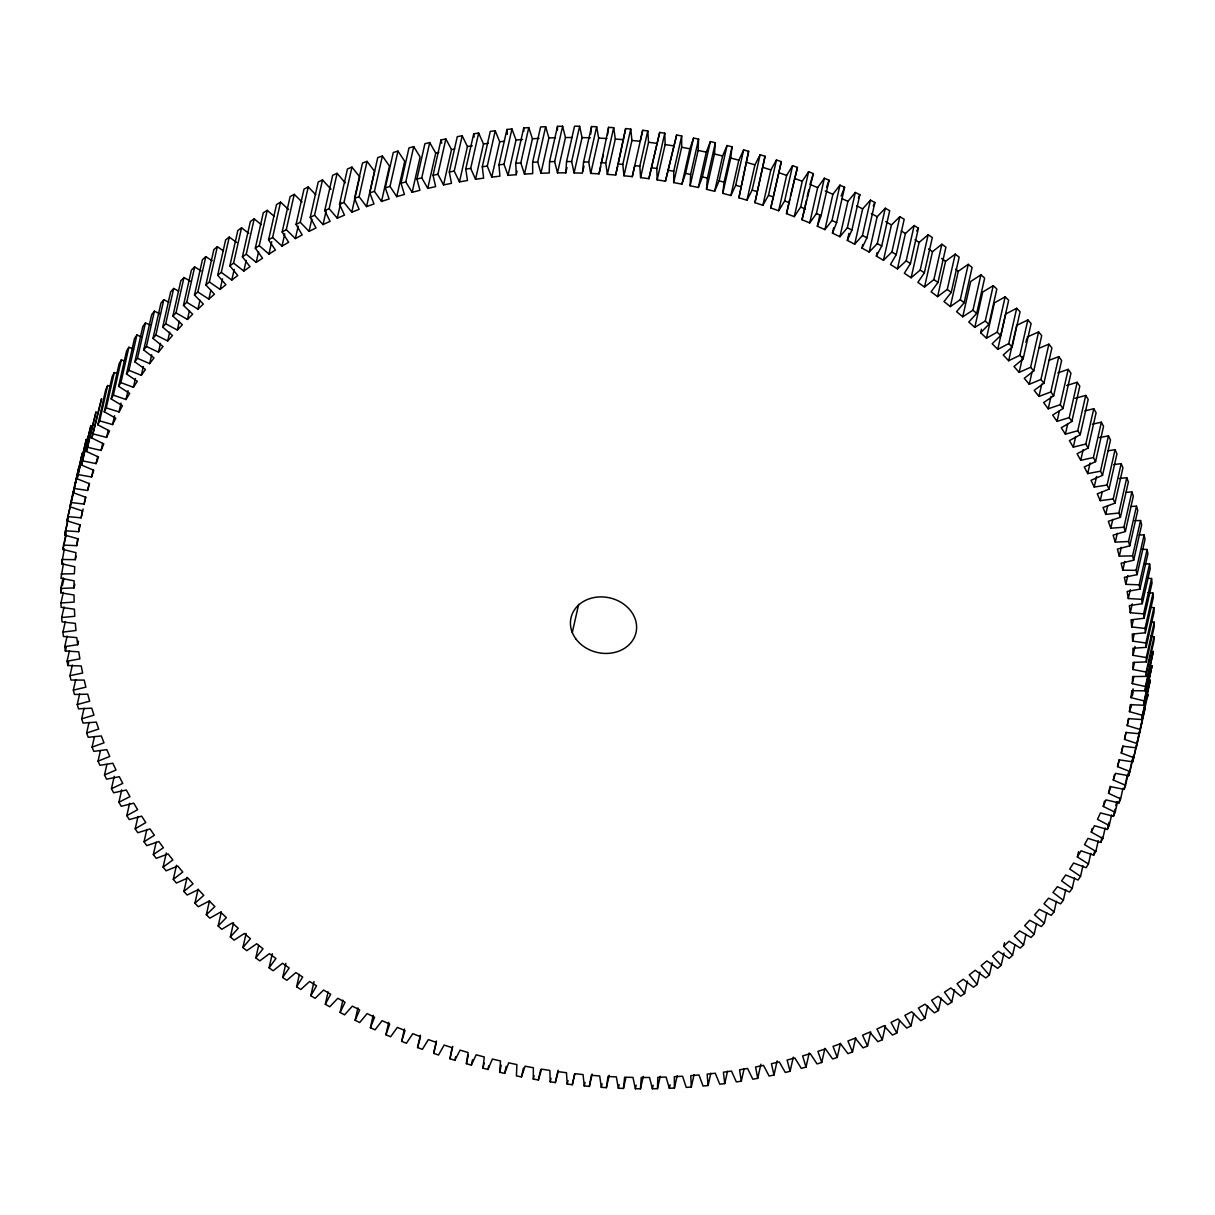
<?xml version="1.0" encoding="UTF-8"?>
<svg xmlns="http://www.w3.org/2000/svg" width="1215" height="1215" viewBox="0 0 1215 1215"><rect width="100%" height="100%" fill="white"/><g stroke="black" fill="none" stroke-linecap="round" stroke-linejoin="round"><path stroke-width="1.5" d="M574.71 1074.121L572.326 1084.706L567.223 1084.114L566.448 1072.724L558.156 1071.645L555.316 1082.565L550.228 1081.821L549.863 1070.445L541.601 1069.139L538.367 1079.953L533.294 1079.087L533.355 1067.727L525.108 1066.208L521.463 1076.9L516.421 1075.898L516.891 1064.583L508.705 1062.836L504.65 1073.407L499.638 1072.268L500.534 1060.984L492.379 1059.04L487.944 1069.458L482.947 1068.182L484.269 1056.974L476.174 1054.802L471.344 1065.084L466.378 1063.672L468.124 1052.524L460.09 1050.14L454.866 1060.27L449.96 1058.736L452.102 1047.664L444.158 1045.067L438.539 1055.015L433.679 1053.359L436.474 1040.997M1038.901 348.28L1048.894 344.179L1040.921 379.505L1029.272 384.289L1024.275 378.305L1033.752 370.924L1041.711 335.598L1038.582 331.953L1030.609 367.279L1019.172 372.382L1013.978 366.52L1023.151 358.865L1031.11 323.539L1027.844 319.97L1019.886 355.312L1008.663 360.734L1003.256 354.993L1012.125 347.08L1020.084 311.754L1016.697 308.276L1008.739 343.602L997.758 349.328L992.154 343.739L1000.704 335.568L1008.663 300.242L1005.154 296.84L997.196 332.166L986.458 338.21L980.657 332.743L988.889 324.329L996.847 289.003L993.232 285.692L985.274 321.018L974.779 327.367L968.795 322.051L976.693 313.409L984.651 278.068L980.915 274.848L972.957 310.19L962.736 316.811L956.585 311.663L964.133 302.778L972.091 267.452L968.249 264.323L960.29 299.649L950.343 306.575L944.009 301.578L951.208 292.466L959.167 257.14L955.218 254.117L947.26 289.443L937.6 296.642L931.1 291.797L937.95 282.488L945.908 247.161L941.853 244.23L933.895 279.572L924.524 287.044L917.872 282.366L924.357 272.859L932.315 237.533L928.169 234.708L920.211 270.034L911.144 277.764L904.325 273.269L910.445 263.564L918.403 228.238L914.166 225.519L906.208 260.845L897.445 268.849L890.489 264.505L896.23 254.618L904.188 219.292L899.859 216.68L891.901 252.021L883.472 260.268L876.364 256.107L881.725 246.053L889.684 210.727L885.279 208.221L877.321 243.562L869.211 252.052L861.982 248.088L866.948 237.851L874.906 202.525L870.426 200.141L862.468 235.467L854.692 244.2L847.341 240.418L851.912 230.045L859.871 194.719L855.314 192.456L847.356 227.782L839.929 236.728L832.457 233.143L836.634 222.618L844.592 187.292L839.96 185.151L832.002 220.477L824.924 229.635L817.346 226.248L821.112 215.602L829.086 180.26L824.377 178.24L816.419 213.567L809.706 222.937L802.022 219.748L813.351 173.639L808.598 171.74L800.639 207.066L794.276 216.65L786.5 213.643L797.435 167.427L792.62 165.65L784.647 200.976L778.663 210.742L770.796 207.947L781.321 161.641L776.461 159.985L768.488 195.311L762.883 205.259L754.94 202.662L765.04 156.264L760.134 154.73L752.161 190.072L746.952 200.186L738.917 197.802L748.622 151.328L743.656 149.916L735.698 185.257L730.868 195.524L722.773 193.352L730.731 158.026L732.053 146.818L727.056 145.542L719.098 180.868L714.648 191.287L706.507 189.343L714.466 154.016L715.362 142.732L710.35 141.593L702.376 176.934L698.336 187.49L690.135 185.758L698.109 150.417L698.579 139.102L693.537 138.1L685.564 173.426L681.919 184.118L673.687 182.599L673.748 171.239L681.706 135.913L676.634 135.047L665.44 181.187L657.163 179.881L656.814 168.505L664.772 133.179L659.684 132.435L648.886 178.681L640.594 177.603L639.819 166.212L647.777 130.886L642.674 130.294L632.286 176.631L623.978 175.765L622.794 164.374L630.752 129.048L625.634 128.593L615.671 175.021L607.348 174.368L605.738 162.992L613.697 127.666L608.594 127.347L599.041 173.836L590.718 173.426L588.698 162.066L596.656 126.74L591.538 126.557L583.58 161.884L582.41 173.122L574.087 172.925L571.658 161.595L579.616 126.269L574.513 126.223L566.555 161.549L565.795 172.834L557.503 172.864L554.648 161.595L562.621 126.254L557.518 126.345L549.56 161.671L549.226 173.001L540.948 173.259L537.698 162.035L545.656 126.709L540.584 126.937L532.626 162.263L532.702 173.624L524.47 174.094L520.81 162.931L528.768 127.605L523.711 127.97L515.752 163.296L516.254 174.687L508.052 175.37L503.997 164.298L511.955 128.972L506.928 129.473L498.97 164.8L499.897 176.19L491.741 177.101L487.291 166.106L495.249 130.78L490.253 131.417L482.294 166.744L483.631 178.134L475.536 179.273L470.691 168.384L478.649 133.058L473.698 133.817L465.74 169.143L467.486 180.519L459.467 181.886L454.228 171.102L462.186 135.776L457.28 136.672L449.307 171.998L451.479 183.344L443.536 184.923L437.901 174.261L445.875 138.935L440.999 139.968L433.041 175.294L435.623 186.609L427.756 188.401L421.757 177.876L429.715 142.55L424.901 143.719L416.942 179.045L419.934 190.299L412.143 192.319L405.78 181.931L413.738 146.605L408.984 147.896L401.026 183.222L404.413 194.43L396.728 196.648L390 186.411L397.958 151.085L393.265 152.513L385.307 187.854L389.104 198.987L381.525 201.417L374.433 191.332L382.391 156.006L377.759 157.57L369.8 192.896L373.992 203.953L366.535 206.596L359.093 196.693L367.052 161.367L362.495 163.053L354.537 198.379L359.124 209.345L351.773 212.185L343.982 202.465L351.94 167.138L347.46 168.946L339.501 204.272L344.483 215.131L337.269 218.184L329.144 208.661L337.102 173.335L332.697 175.264L324.739 210.59L330.1 221.343L323.023 224.593L314.564 215.252L322.522 179.926L330.981 189.251M673.687 182.599L681.645 147.273L681.706 135.913M433.679 1053.359L436.246 1042.379L428.363 1039.584L422.38 1049.35L417.565 1047.573L420.542 1036.684L412.766 1033.692L406.402 1043.26L401.649 1041.361L405.02 1030.578L397.335 1027.389L390.623 1036.76L385.914 1034.74L389.696 1024.078L382.118 1020.691L375.04 1029.849L370.408 1027.708L374.584 1017.183L367.112 1013.599L359.686 1022.544L355.129 1020.281L359.701 1009.908L352.35 1006.126L344.574 1014.859L340.094 1012.475L345.06 1002.253L337.831 998.274L329.721 1006.779L325.316 1004.273L330.662 994.219L323.57 990.058L315.141 998.32L310.812 995.708L316.553 985.821L309.597 981.477L300.834 989.481L296.597 986.762L302.702 977.057L295.898 972.562L286.831 980.292L282.685 977.468L289.17 967.96L282.518 963.282L273.147 970.77L269.092 967.839L275.942 958.529L269.441 953.684L259.782 960.883L255.833 957.86L263.032 948.763L256.699 943.751L246.751 950.677L242.909 947.548L250.457 938.663L244.306 933.515L234.085 940.152L230.349 936.932L238.231 928.275L232.262 922.96L221.768 929.308L218.153 925.997L226.37 917.583L220.583 912.116L209.846 918.16L206.337 914.758L214.888 906.587L209.284 900.998L198.303 906.724L194.916 903.246L203.771 895.333L198.364 889.593L187.156 895.03L183.89 891.461L193.064 883.806L187.854 877.944L176.418 883.047L173.289 879.402L182.751 872.021L177.755 866.037L166.106 870.821L163.099 867.1L172.864 859.992L168.08 853.887L156.234 858.352L153.363 854.555L163.402 847.736L158.831 841.524L146.802 845.64L144.053 841.798L154.366 835.252L150.022 828.934L137.811 832.731L135.199 828.812L145.785 822.57L141.654 816.146L129.276 819.593L126.816 815.63L137.644 809.691L133.741 803.176L121.227 806.289L118.903 802.249L129.959 796.63L126.299 790.023L113.648 792.788L111.461 788.702L122.761 783.386L119.328 776.719L106.54 779.134L104.505 775.003L116.017 770.006L112.828 763.248L99.934 765.313L98.05 761.152L109.76 756.474L106.814 749.655L93.828 751.371L92.082 747.149L103.989 742.805L101.301 735.941L88.209 737.292L86.63 733.04L98.719 729.03L96.274 722.105L83.106 723.107L81.678 718.824L93.95 715.149L91.748 708.178L78.519 708.816L77.244 704.518L89.667 701.192L87.723 694.175L74.449 694.464L73.34 690.135L85.901 687.143L84.215 680.096L70.91 680.02L69.954 675.677L82.65 673.034L81.208 665.972L67.888 665.531L67.083 661.188L79.901 658.879L78.732 651.802L65.397 651.012L64.744 646.638L77.684 644.694L76.758 637.602L63.438 636.463L62.952 632.089L75.983 630.494L75.315 623.386L62.011 621.898L61.676 617.524L74.798 616.294L74.388 609.186L61.115 607.333L60.947 602.959L74.13 602.093L73.993 595.001L60.75 592.783L60.75 588.424L73.993 587.908L74.115 580.831L60.932 578.279L63.469 563.335M1137.21 743.626L1124.513 739.373L1125.925 732.478L1139.26 733.739L1140.05 729.486L1127.231 725.568L1128.401 718.627L1141.736 719.538L1142.373 715.255L1129.434 711.656L1130.345 704.67L1143.664 705.232L1144.15 700.918L1131.119 697.668L1131.773 690.652L1145.077 690.849L1145.396 686.521L1132.289 683.62L1132.669 676.558L1145.958 676.391L1146.11 672.047L1132.927 669.495L1133.048 662.418L1146.292 661.902L1154.25 626.576L1154.25 622.217L1150.939 621.655M557.412 130.127L557.518 126.345M572.326 1084.706L574.741 1073.696L583.063 1074.561L584.248 1085.952L589.366 1086.407L591.371 1075.321L599.694 1075.958L601.303 1087.334L606.406 1087.653L608.001 1076.49L616.324 1076.9L618.344 1088.26L623.462 1088.443L624.631 1077.204L632.939 1077.401L635.384 1088.731L640.487 1088.777L641.247 1077.492L649.539 1077.462L652.379 1088.746L657.482 1088.655L657.816 1077.325L666.078 1077.067L669.344 1088.291L674.416 1088.063L677.195 1075.7M1150.772 636.083L1154.068 636.721L1153.916 641.064L1145.958 676.391M690.135 185.758L690.621 174.428L698.579 139.102M61.084 573.936L74.373 573.769L74.753 566.722L61.646 563.806L64.349 548.876M706.507 189.343L707.403 178.058L715.362 142.732M61.965 559.477L75.269 559.675L75.922 552.658L62.891 549.408L66.157 532.732M590.763 134.045L591.538 126.557M722.773 193.352L724.094 182.144L732.053 146.818M63.362 545.095L76.697 545.656L77.608 538.67L64.668 535.071L68.496 516.664M607.53 134.789L608.594 127.347M738.917 197.802L748.622 151.328M65.306 530.788L78.641 531.699L79.81 524.759L66.977 520.84L82.271 453.165L66.977 520.84M618.45 162.643L625.634 128.593M74.95 485.514L75.74 481.262M1147.218 698.412L1148.023 694.16L1132.729 761.835L1119.455 759.861L1117.527 766.619L1129.95 771.54L1128.689 775.686L1115.461 773.363L1113.274 780.045L1125.546 785.285L1124.118 789.385L1110.95 786.712L1108.52 793.319L1120.61 798.878L1119.03 802.918L1105.954 799.895L1103.266 806.426L1115.173 812.288L1113.441 816.283L1100.441 812.911L1097.51 819.35L1109.234 825.517L1107.351 829.45L1094.457 825.744L1091.283 832.093L1102.795 838.563L1100.76 842.42L1087.972 838.38L1084.555 844.622L1095.854 851.381L1093.682 855.178L1081.016 850.804L1077.371 856.94L1088.443 863.986L1086.119 867.723L1073.589 863.014L1069.701 869.029L1080.545 876.349L1078.085 880.009L1065.707 874.982L1061.591 880.875L1072.177 888.469L1069.58 892.053L1057.354 886.707L1053.01 892.463L1063.338 900.315L1060.604 903.823L1048.56 898.158L1044.004 903.793L1054.058 911.903L1051.188 915.32L1039.326 909.367L1034.557 914.849L1044.323 923.203L1041.316 926.544L1029.667 920.271L1024.67 925.617L1034.162 934.214L1031.034 937.464L1019.582 930.887L1014.388 936.097L1023.577 944.921L1020.311 948.065L1009.088 941.215L1003.696 946.257L1012.566 955.309L1009.194 958.362L998.198 951.224L992.594 956.114L1001.16 965.363L997.667 968.325L986.914 960.913L981.128 965.636L989.359 975.098L985.745 977.938L975.25 970.269L969.281 974.81L977.179 984.469L973.443 987.218L963.222 979.275L957.071 983.649L964.634 993.505L960.792 996.133L950.829 987.947L944.511 992.139L951.725 1002.162L947.776 1004.683L938.101 996.254L931.616 1000.264L938.466 1010.455L934.426 1012.87L925.04 1004.198L918.403 1008.025L924.888 1018.367L920.757 1020.661L911.675 1011.761L904.871 1015.406L910.992 1025.885L906.77 1028.057L897.991 1018.945L891.035 1022.392L896.792 1033.008L892.478 1035.074L884.019 1025.749L876.926 1028.999L882.303 1039.736L877.898 1041.665L869.773 1032.143L862.559 1035.195L867.54 1046.054L863.06 1047.862L855.269 1038.142L847.918 1040.997L852.505 1051.947L847.949 1053.633L840.507 1043.731L833.034 1046.373L837.241 1057.43L832.609 1058.994L825.517 1048.909L817.938 1051.355L821.735 1062.487L817.042 1063.915L810.299 1053.678L802.629 1055.896L806.016 1067.104L801.262 1068.395L794.883 1058.007L787.107 1060.027L790.099 1071.281L785.285 1072.45L779.286 1061.925L771.419 1063.717L774.001 1075.032L769.125 1076.065L763.506 1065.403L755.563 1066.983L757.72 1078.328L752.814 1079.224L747.574 1068.456L739.555 1069.807L741.302 1081.183L736.351 1081.942L731.491 1071.053L723.411 1072.192L724.748 1083.583L719.751 1084.22L715.286 1073.225L707.145 1074.151L708.072 1085.527L703.045 1086.028L698.974 1074.956L690.788 1075.655L691.289 1087.03L686.232 1087.395L682.572 1076.232L674.34 1076.703L674.416 1088.063M754.94 202.662L765.04 156.264M67.782 516.588L81.101 517.848L82.529 510.953L69.832 506.701L78.747 467.152M632.286 176.631L634.716 165.62L639.819 166.212M642.674 130.294L640.259 141.305L631.937 140.439L630.752 129.048M77.092 478.786L86.311 439.314L77.092 478.786L89.515 483.707L87.571 490.465L74.312 488.491L73.189 492.683L85.764 497.269L84.078 504.104L70.774 502.478M64.668 535.071L67.463 522.708M81.496 465.041L90.882 425.615L81.496 465.041L93.768 470.281L91.581 476.979L78.352 474.64M62.891 549.408L66.081 535.268M86.417 451.448L95.97 412.082L86.417 451.448L98.521 457.007L96.076 463.614L82.924 460.941M61.646 563.806L62.436 560.282M91.854 438.038L101.559 398.717L91.854 438.038L103.776 443.9L101.088 450.431L87.996 447.409M60.75 588.424L63.134 577.824M93.585 434.044L106.586 437.415L109.532 430.976L97.808 424.81L105.766 389.483L107.649 385.55L110.869 386.476M60.75 592.783L61.555 589.26M62.345 585.721L63.939 578.659M97.808 424.81L99.691 420.876L107.649 385.55M60.947 602.959L63.332 592.373M99.691 420.876L112.585 424.582L115.759 418.233L104.247 411.764L112.205 376.437L114.24 372.58L117.43 373.582M84.078 504.104L85.673 497.026M81.101 517.848L83.091 509.009M87.571 490.465L89.166 483.403M104.247 411.764L106.267 407.906L114.24 372.58M78.641 531.699L80.236 524.637M91.581 476.979L93.175 469.901M76.697 545.656L78.292 538.579M96.076 463.614L97.671 456.551M61.676 617.524L64.076 606.923M106.267 407.906L119.055 411.946L122.472 405.704L111.173 398.945L119.146 363.619L121.318 359.822L124.477 360.916M75.269 559.675L76.074 556.151M111.173 398.945L113.36 395.148L121.318 359.822M101.088 450.431L102.683 443.369M106.586 437.415L108.181 430.338M62.952 632.089L65.337 621.488M113.36 395.148L126.011 399.522L129.671 393.387L118.599 386.34L126.557 351.014L128.881 347.277L133.574 349.054M73.993 587.908L74.783 584.369M118.599 386.34L120.923 382.619L128.881 347.277M112.585 424.582L114.575 415.743M64.744 646.638L67.144 636.053M120.923 382.619L133.437 387.312L137.325 381.297L126.497 373.977L134.455 338.651L136.915 334.991L141.563 336.874M119.055 411.946L121.044 403.107M65.397 651.012L66.187 647.474M126.497 373.977L128.957 370.317L136.915 334.991M67.083 661.188L69.468 650.587M126.011 399.522L128 390.683M128.957 370.317L141.335 375.344L145.451 369.451L134.865 361.873L142.823 326.531L145.42 322.947L150.007 324.952M67.888 665.531L68.678 662.008M134.865 361.873L137.462 358.288L145.42 322.947M133.437 387.312L135.427 378.488M69.954 675.677L72.338 665.091M137.462 358.288L149.673 363.619L154.016 357.863L143.704 350.011L151.662 314.685L154.396 311.177L160.41 314.002M77.684 644.694L78.474 641.171M143.704 350.011L146.438 346.503L154.396 311.177M141.335 375.344L143.324 366.52M73.34 690.135L75.725 679.534M146.438 346.503L158.482 352.168L163.038 346.533L152.984 338.423L160.942 303.097L163.812 299.68L168.9 302.231M152.984 338.423L155.854 335.006L163.812 299.68M149.673 363.619L151.678 354.795M77.244 704.518L79.643 693.917M155.854 335.006L167.7 340.975L172.484 335.477L162.719 327.124L170.677 291.797L173.684 288.456L178.666 291.144M158.482 352.168L160.471 343.329M162.719 327.124L165.711 323.782L173.684 288.456M81.678 718.824L84.063 708.224M165.711 323.782L177.375 330.055L182.356 324.709L172.879 316.113L180.838 280.786L183.966 277.536L190.512 281.288M167.7 340.975L169.705 332.135M172.879 316.113L176.008 312.878L183.966 277.536M177.375 330.055L179.364 321.216M86.63 733.04L89.014 722.454M176.008 312.878L187.459 319.439L192.653 314.229L183.465 305.405L191.423 270.079L194.689 266.935L201.098 270.854M183.465 305.405L186.73 302.262L194.689 266.935M187.459 319.439L189.449 310.6M92.082 747.149L94.466 736.563M186.73 302.262L197.954 309.111L203.345 304.069L194.476 295.017L202.434 259.691L205.806 256.638L212.093 260.724M194.476 295.017L197.848 291.965L205.806 256.638M197.954 309.111L199.943 300.287M98.05 761.152L100.435 750.551M197.848 291.965L208.843 299.103L214.447 294.227L205.882 284.963L213.84 249.637L217.333 246.675L223.484 250.913M205.882 284.963L209.375 282.002L217.333 246.675M208.843 299.103L210.833 290.279M104.505 775.003L106.89 764.402M209.375 282.002L220.128 289.413L225.914 284.705L217.682 275.243L225.641 239.902L229.255 237.062L236.758 242.544M217.682 275.243L221.297 272.388L229.255 237.062M220.128 289.413L222.512 278.812M111.461 788.702L114.24 776.339M221.297 272.388L231.792 280.058L237.76 275.516L229.863 265.857L237.821 230.531L241.557 227.782L248.862 233.447M229.863 265.857L233.584 263.108L241.557 227.782M231.792 280.058L234.176 269.472M118.903 802.249L121.682 789.887M233.584 263.108L243.82 271.051L249.971 266.677L242.408 256.836L250.366 221.495L254.208 218.867L261.316 224.714M242.408 256.836L246.25 254.193L254.208 218.867M243.82 271.051L246.205 260.45M126.816 815.63L129.61 803.267M246.25 254.193L256.213 262.379L262.531 258.188L255.317 248.164L263.275 212.838L267.224 210.316L274.134 216.331M255.317 248.164L259.251 245.643L267.224 210.316M256.213 262.379L258.598 251.778M135.199 828.812L137.994 816.45M259.251 245.643L268.94 254.072L275.425 250.062L268.576 239.871L276.534 204.545L280.574 202.13L288.608 209.572M268.94 254.072L271.72 241.709M268.576 239.871L272.616 237.457L280.574 202.13M144.053 841.798L146.833 829.42M272.616 237.457L281.986 246.129L288.638 242.301L282.153 231.974L290.112 196.633L294.243 194.339L302.034 201.963M281.986 246.129L284.781 233.766M282.153 231.974L286.284 229.665L294.243 194.339M153.363 854.555L156.143 842.192M286.284 229.665L295.366 238.565L302.171 234.92L296.05 224.441L304.008 189.115L308.23 186.943L315.763 194.749M295.366 238.565L298.161 226.203M296.05 224.441L300.272 222.269L308.23 186.943M163.099 867.1L166.288 852.976M300.272 222.269L309.05 231.382L315.991 227.934L310.25 217.318L318.209 181.992L322.522 179.926M309.05 231.382L311.83 219.019M173.289 879.402L176.464 865.277M323.023 224.593L326.197 210.453M183.89 891.461L187.08 877.321M337.269 218.184L340.853 202.282M194.916 903.246L198.091 889.122M351.773 212.185L359.731 176.858L351.94 167.138M206.337 914.758L209.527 900.634M366.535 206.596L374.493 171.269L367.052 161.367M218.153 925.997L221.343 911.857M381.525 201.417L389.483 166.09L382.391 156.006M396.728 196.648L404.701 161.322L397.958 151.085M230.349 936.932L233.538 922.793M412.143 192.319L420.117 156.993L413.738 146.605M242.909 947.548L246.098 933.424M427.756 188.401L435.714 153.075L429.715 142.55M255.833 957.86L258.613 945.498M443.536 184.923L451.494 149.597L445.875 138.935M269.092 967.839L272.281 953.699M459.467 181.886L467.426 146.544L462.186 135.776M282.685 977.468L285.874 963.343M475.536 179.273L483.509 143.947L478.649 133.058M296.597 986.762L299.391 974.4M491.741 177.101L499.714 141.775L495.249 130.78M310.812 995.708L314.002 981.568M508.052 175.37L516.026 140.044L511.955 128.972M325.316 1004.273L328.096 991.911M516.254 174.687L517.043 171.148M524.47 174.094L532.428 138.768L528.768 127.605M340.094 1012.475L342.873 1000.112M540.948 173.259L548.922 137.933L545.656 126.709M355.129 1020.281L357.909 1007.918M557.503 172.864L565.461 137.538L562.621 126.254M370.408 1027.708L373.187 1015.345M565.795 172.834L566.98 167.533M574.087 172.925L582.061 137.599L579.616 126.269M385.914 1034.74L388.709 1022.362M582.805 171.345L583.99 166.06M590.718 173.426L598.676 138.1L596.656 126.74M401.649 1041.361L404.428 1028.984M599.041 173.836L600.62 166.774M601.82 161.474L603.415 154.411M607.348 174.368L615.306 139.042L613.697 127.666M417.565 1047.573L420.36 1035.195M615.671 175.021L617.66 166.182M623.978 175.765L631.937 140.439M640.594 177.603L648.552 142.277L647.777 130.886M449.96 1058.736L452.739 1046.373M648.886 178.681L659.684 132.435M454.866 1060.27L455.671 1056.731M657.163 179.881L665.137 144.555L664.772 133.179M466.378 1063.672L468.382 1054.848M665.44 181.187L676.634 135.047M471.344 1065.084L472.529 1059.784M572.295 632.514L578.674 604.25M681.919 184.118L689.892 148.792L693.537 138.1M482.947 1068.182L484.147 1062.897M487.944 1069.458L488.734 1065.919M698.336 187.49L706.295 152.164L710.35 141.593M499.638 1072.268L501.218 1065.206M504.65 1073.407L506.245 1066.33M714.648 191.287L722.621 155.96L727.056 145.542M521.463 1076.9L523.452 1068.061M730.868 195.524L738.826 160.198L743.656 149.916M533.294 1079.087L534.084 1075.548M538.367 1079.953L540.751 1069.352M746.952 200.186L754.91 164.86L760.134 154.73M550.228 1081.821L551.018 1078.297M555.316 1082.565L558.11 1070.202M762.883 205.259L770.842 169.933L776.461 159.985M567.223 1084.114L568.013 1080.575M770.796 207.947L781.321 161.641M778.663 210.742L786.637 175.416L792.62 165.65M584.248 1085.952L585.038 1082.413M589.366 1086.407L592.145 1074.045M786.5 213.643L789.689 199.518M790.479 195.98L797.435 167.427M794.276 216.65L802.234 181.308L808.598 171.74M601.303 1087.334L602.093 1083.795M606.406 1087.653L609.201 1075.29M802.022 219.748L806.396 200.308M807.185 196.784L808.78 189.722M809.706 222.937L817.665 187.611L824.377 178.24M618.344 1088.26L619.149 1084.722M817.346 226.248L819.73 215.647M623.462 1088.443L625.846 1077.857M824.924 229.635L832.882 194.309L839.96 185.151M635.384 1088.731L636.174 1085.192M832.457 233.143L833.642 227.843M640.487 1088.777L643.267 1076.414M839.929 236.728L847.888 201.401L855.314 192.456M652.379 1088.746L653.184 1085.208M847.341 240.418L848.936 233.356M657.482 1088.655L660.261 1076.293M854.692 244.2L862.65 208.874L870.426 200.141M669.344 1088.291L670.133 1084.767M861.982 248.088L862.772 244.549M869.211 252.052L877.169 216.726L885.279 208.221M876.364 256.107L877.169 252.583M691.289 1087.03L694.069 1074.668M883.472 260.268L891.43 224.942L899.859 216.68M708.072 1085.527L710.851 1073.164M897.445 268.849L905.403 233.523L914.166 225.519M724.748 1083.583L727.527 1071.22M911.144 277.764L919.102 242.438L928.169 234.708M741.302 1081.183L744.081 1068.82M924.524 287.044L932.482 251.718L941.853 244.23M757.72 1078.328L760.909 1064.203M937.6 296.642L945.559 261.316L955.218 254.117M774.001 1075.032L777.175 1060.892M950.343 306.575L958.301 271.249L968.249 264.323M790.099 1071.281L793.289 1057.156M962.736 316.811L970.694 281.485L980.915 274.848M806.016 1067.104L809.205 1052.965M974.779 327.367L982.738 292.04L993.232 285.692M980.657 332.743L981.462 329.219M821.735 1062.487L824.924 1048.348M986.458 338.21L994.417 302.884L1005.154 296.84M837.241 1057.43L840.416 1043.29M997.758 349.328L1005.716 314.002L1016.697 308.276M852.505 1051.947L855.694 1037.823M1008.663 360.734L1016.636 325.407L1027.844 319.97M867.54 1046.054L870.715 1031.915M1019.172 372.382L1022.757 356.481M1025.946 342.357L1026.736 338.818M1029.272 384.289L1032.067 371.927M882.303 1039.736L885.477 1025.597M1048.606 360.475L1058.766 356.648L1050.808 391.974L1038.962 396.439L1041.741 384.077M896.792 1033.008L899.571 1020.646M1038.962 396.439L1034.178 390.334L1043.928 383.226L1051.901 347.9L1048.894 344.179M1057.885 372.884L1068.198 369.36L1060.239 404.686L1048.211 408.802L1050.99 396.439M910.992 1025.885L913.771 1013.523M1048.211 408.802L1043.639 402.59L1053.678 395.771L1061.637 360.445L1058.766 356.648M1066.724 385.519L1077.189 382.269L1069.23 417.595L1057.02 421.392L1059.404 410.792M924.888 1018.367L927.683 1005.99M1057.02 421.392L1052.676 415.074L1062.988 408.544L1070.947 373.202L1068.198 369.36M1075.108 398.353L1085.724 395.407L1077.751 430.733L1065.388 434.18L1067.772 423.579M938.466 1010.455L941.26 998.092M1065.388 434.18L1061.257 427.756L1071.843 421.514L1079.801 386.188L1077.189 382.269M1084.828 410.928L1093.773 408.711L1085.815 444.037L1073.301 447.15L1075.685 436.55M951.725 1002.162L954.504 989.8M1073.301 447.15L1069.397 440.635L1080.226 434.697L1088.184 399.37L1085.724 395.407M1092.315 424.187L1101.352 422.213L1093.394 457.539L1080.743 460.303L1083.127 449.702M964.634 993.505L967.413 981.128M1080.743 460.303L1077.082 453.711L1088.139 448.077L1096.097 412.751L1093.773 408.711M1099.332 437.597L1108.46 435.866L1100.501 471.192L1087.714 473.607L1090.098 463.006M977.179 984.469L979.958 972.106M1087.714 473.607L1084.281 466.94L1095.581 461.624L1103.539 426.298L1101.352 422.213M1107.7 450.856L1115.066 449.687L1107.108 485.013L1094.214 487.078L1096.598 476.477M989.359 975.098L992.139 962.72M1094.214 487.078L1091.024 480.32L1102.537 475.323L1110.495 439.997L1108.46 435.866M1113.745 464.616L1121.172 463.629L1113.213 498.955L1100.228 500.671L1102.218 491.832M1003.696 946.257L1004.486 942.719M1001.16 965.363L1003.939 953M1100.228 500.671L1097.282 493.852L1108.991 489.189L1116.95 453.848L1115.066 449.687M1119.319 478.482L1126.791 477.708L1118.833 513.034L1105.741 514.385L1107.731 505.562M1012.566 955.309L1014.95 944.708M1105.741 514.385L1103.038 507.521L1114.96 503.177L1122.918 467.851L1121.172 463.629M1126.244 492.318L1131.894 491.893L1123.921 527.219L1110.768 528.221L1112.758 519.397M1023.577 944.921L1025.961 934.32M1110.768 528.221L1108.323 521.296L1120.412 517.286L1128.37 481.96L1126.791 477.708M1130.816 506.458L1136.481 506.184L1128.507 541.51L1115.294 542.148L1117.284 533.309M1034.162 934.214L1036.547 923.613M1134.856 520.658L1140.551 520.536L1132.577 555.878L1119.319 556.151L1121.308 547.327M1115.294 542.148L1113.092 535.177L1125.363 531.502L1133.322 496.176L1131.894 491.893M1146.292 661.902L1146.292 657.543L1133.048 655.341L1132.912 648.248L1146.094 647.367L1145.927 642.993L1132.638 641.14L1132.243 634.048L1145.35 632.802L1145.031 628.444L1131.712 626.94L1131.059 619.832L1144.09 618.238L1143.604 613.879L1130.269 612.725L1129.358 605.632L1142.282 603.688L1141.644 599.314L1128.31 598.524L1127.125 591.447L1139.959 589.154L1139.154 584.795L1125.819 584.354L1124.391 577.292L1137.088 574.649L1136.131 570.306L1122.827 570.23L1124.817 561.406M1044.323 923.203L1046.723 912.602M1119.319 556.151L1117.375 549.134L1129.783 545.808L1137.756 510.482L1136.481 506.184M1125.819 584.354L1127.809 575.53M1054.058 911.903L1056.443 901.302M1122.827 570.23L1121.141 563.183L1133.701 560.191L1141.66 524.865L1140.551 520.536M1128.31 598.524L1130.299 589.7M1136.131 570.306L1144.09 534.98L1139.108 534.949M1063.338 900.315L1065.737 889.714M1137.088 574.649L1145.046 539.323L1144.09 534.98M1130.269 612.725L1132.258 603.901M1077.371 856.94L1078.555 851.639M1139.154 584.795L1147.112 549.469L1142.115 549.302M1072.177 888.469L1074.561 877.868M1139.959 589.154L1147.917 553.812L1147.112 549.469M1131.712 626.94L1133.306 619.878M1141.644 599.314L1149.603 563.988L1144.606 563.699M1132.638 641.14L1134.233 634.078M1080.545 876.349L1082.929 865.748M1142.282 603.688L1150.256 568.362L1149.603 563.988M1091.283 832.093L1092.072 828.554M1133.048 655.341L1135.038 646.502M1143.604 613.879L1151.562 578.537L1148.236 578.264M1088.443 863.986L1090.827 853.386M1144.09 618.238L1152.048 582.911L1151.562 578.537M1132.927 669.495L1134.521 662.433M1103.266 806.426L1104.45 801.125M1093.682 855.178L1094.487 851.654M1132.289 683.62L1133.868 676.542M1145.031 628.444L1152.989 593.102L1148.008 592.54M1108.52 793.319L1110.1 786.257M1095.854 851.381L1098.254 840.78M1145.35 632.802L1153.324 597.476L1152.989 593.102M1131.119 697.668L1133.109 688.844M1113.274 780.045L1114.459 774.745M1132.334 695.846L1133.124 692.307M1129.434 711.656L1131.028 704.594M1117.527 766.619L1119.121 759.557M1130.785 708.026L1131.575 704.487M1100.76 842.42L1101.959 837.135M1127.231 725.568L1128.826 718.505M1145.927 642.993L1153.886 607.667L1150.575 607.211M1133.838 757.659L1121.278 753.057L1122.857 745.995M1124.513 739.373L1126.092 732.296M1102.795 838.563L1105.179 827.962M1146.094 647.367L1154.053 612.041L1153.886 607.667M1107.351 829.45L1108.946 822.388M1146.292 657.543L1154.25 622.217M1109.234 825.517L1111.619 814.931M1113.441 816.283L1115.036 809.22M1115.841 805.682L1116.631 802.143M1146.11 672.047L1154.068 636.721M1115.173 812.288L1117.572 801.687M1119.03 802.918L1120.23 797.617M1145.396 686.521L1153.354 651.194L1145.077 690.849M1120.61 798.878L1123.009 788.277M1124.118 789.385L1127.307 775.246M1144.15 700.918L1152.109 665.592L1143.664 705.232M1125.546 785.285L1128.325 772.922M1128.689 775.686L1132.274 759.785M1142.373 715.255L1150.332 679.929L1141.736 719.538M1129.95 771.54L1133.534 755.639M1132.729 761.835L1141.811 722.318M1145.168 708.299L1136.253 747.848L1122.949 746.223L1121.278 753.057M813.351 173.639L809.98 184.422L817.665 187.611M826.565 187.368L829.086 180.26M841.114 196.055L844.592 187.292M858.352 198.182L859.871 194.719M873.251 205.942L874.906 202.525M916.657 231.002L918.403 228.238M310.25 217.318L314.564 215.252M1027.146 337.056L1038.582 331.953M324.739 210.59L329.144 208.661M339.501 204.272L343.982 202.465M354.537 198.379L359.093 196.693M369.8 192.896L374.433 191.332M385.307 187.854L390 186.411M401.026 183.222L405.78 181.931M416.942 179.045L421.757 177.876M435.714 153.075L438.858 152.361M433.041 175.294L437.901 174.261M451.494 149.597L454.668 148.959M449.307 171.998L454.228 171.102M467.426 146.544L472.24 145.739M465.74 169.143L470.691 168.384M483.509 143.947L488.354 143.264M482.294 166.744L487.291 166.106M499.714 141.775L504.59 141.229M498.97 164.8L503.997 164.298M516.026 140.044L522.572 139.497M515.752 163.296L520.81 162.931M532.428 138.768L539.02 138.389M532.626 162.263L537.698 162.035M548.922 137.933L555.528 137.735M549.56 161.671L554.648 161.595M565.461 137.538L572.098 137.523M566.555 161.549L571.658 161.595M582.061 137.599L590.369 137.796M583.58 161.884L588.698 162.066M598.676 138.1L606.999 138.51M600.62 162.673L605.738 162.992M615.306 139.042L623.629 139.679M617.676 163.919L622.794 164.374M648.552 142.277L656.844 143.355M651.711 167.761L656.814 168.505M665.137 144.555L673.399 145.861M668.675 170.373L673.748 171.239M681.645 147.273L689.892 148.792M685.564 173.426L690.621 174.428M698.109 150.417L706.295 152.164M702.376 176.934L707.403 178.058M714.466 154.016L722.621 155.96M719.098 180.868L724.094 182.144M730.731 158.026L738.826 160.198M735.698 185.257L740.649 186.654M746.876 162.476L754.91 164.86M752.161 190.072L757.082 191.59M762.899 167.336L770.842 169.933M768.488 195.311L773.363 196.967M778.754 172.621L786.637 175.416M784.647 200.976L789.461 202.753M794.458 178.316L802.234 181.308M800.639 207.066L805.393 208.965M816.419 213.567L821.112 215.602M825.304 190.922L832.882 194.309M832.002 220.477L836.634 222.618M841.904 198.531L847.888 201.401M847.356 227.782L851.912 230.045M856.772 205.851L862.65 208.874M862.468 235.467L866.948 237.851M871.383 213.551L877.169 216.726M877.321 243.562L881.725 246.053M885.75 221.616L891.43 224.942M891.901 252.021L896.23 254.618M901.241 230.911L905.403 233.523M906.208 260.845L910.445 263.564M915.017 239.735L919.102 242.438M920.211 270.034L924.357 272.859M928.488 248.908L932.482 251.718M933.895 279.572L937.95 282.488M941.655 258.415L945.559 261.316M947.26 289.443L951.208 292.466M955.765 269.244L958.301 271.249M960.29 299.649L964.133 302.778M972.957 310.19L976.693 313.409M985.274 321.018L988.889 324.329M997.196 332.166L1000.704 335.568M1008.739 343.602L1012.125 347.08M1019.886 355.312L1023.151 358.865M1030.609 367.279L1033.752 370.924M337.102 173.335L345.227 182.858M1040.921 379.505L1043.928 383.226M1050.808 391.974L1053.678 395.771M1060.239 404.686L1062.988 408.544M1069.23 417.595L1071.843 421.514M1077.751 430.733L1080.226 434.697M1085.815 444.037L1088.139 448.077M1093.394 457.539L1095.581 461.624M1100.501 471.192L1102.537 475.323M1107.108 485.013L1108.991 489.189M1113.213 498.955L1114.96 503.177M1118.833 513.034L1120.412 517.286M1123.921 527.219L1125.363 531.502M1128.507 541.51L1129.783 545.808M1132.577 555.878L1133.701 560.191M440.999 139.968L441.744 143.203M473.698 133.817L474.199 137.067M506.928 129.473L507.323 134.349M523.711 127.97L523.862 131.22M576.199 639.333A33.337 27.991 12.7 0 0 633.364 639.272A33.337 27.991 12.7 0 0 600.985 596.899A33.337 27.991 12.7 0 0 576.199 639.333"/></g></svg>
